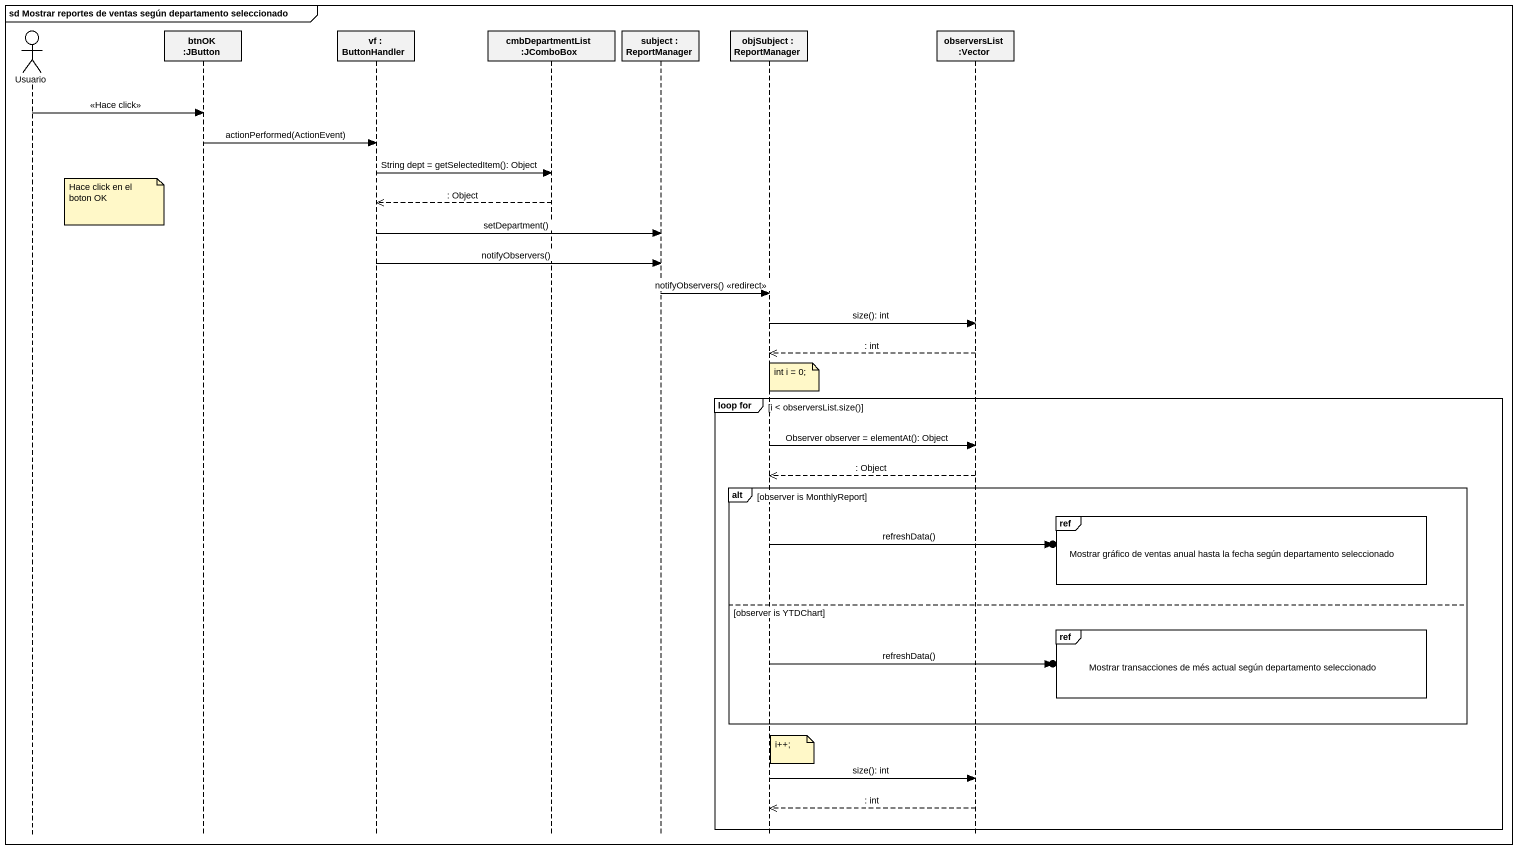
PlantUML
@startuml
mainframe sd Mostrar reportes de ventas según departamento seleccionado
hide footbox
actor Usuario
participant "btnOK :JButton" as btnOK_JButton
participant "vf : ButtonHandler" as vf
participant "cmbDepartmentList :JComboBox" as cmbDepartmentList_JComboBox
participant "subject : ReportManager" as subject
participant "objSubject : ReportManager" as objSubject
participant "observersList :Vector" as observersList_Vector

Usuario -> btnOK_JButton : <<Hace click>>
btnOK_JButton -> vf : actionPerformed(ActionEvent)
vf -> cmbDepartmentList_JComboBox : String dept = getSelectedItem(): Object
note right of Usuario : Hace click en el boton OK
cmbDepartmentList_JComboBox -->> vf : : Object
vf -> subject : setDepartment()
vf -> subject : notifyObservers()
subject -> objSubject : notifyObservers() <<redirect>>
objSubject -> observersList_Vector : size(): int
observersList_Vector -->> objSubject : : int
note right of objSubject : int i = 0;
group loop for [i < observersList.size()]
  objSubject -> observersList_Vector : Observer observer = elementAt(): Object
  observersList_Vector -->> objSubject : : Object
  alt observer is MonthlyReport
    ref over observersList_Vector : Mostrar gráfico de ventas anual hasta la fecha según departamento seleccionado
    objSubject ->o] : refreshData()
  else observer is YTDChart
    ref over observersList_Vector : Mostrar transacciones de més actual según departamento seleccionado
    objSubject ->o] : refreshData()
  end
  note right of objSubject : i++;
  objSubject -> observersList_Vector : size(): int
  observersList_Vector -->> objSubject : : int
end
@enduml
